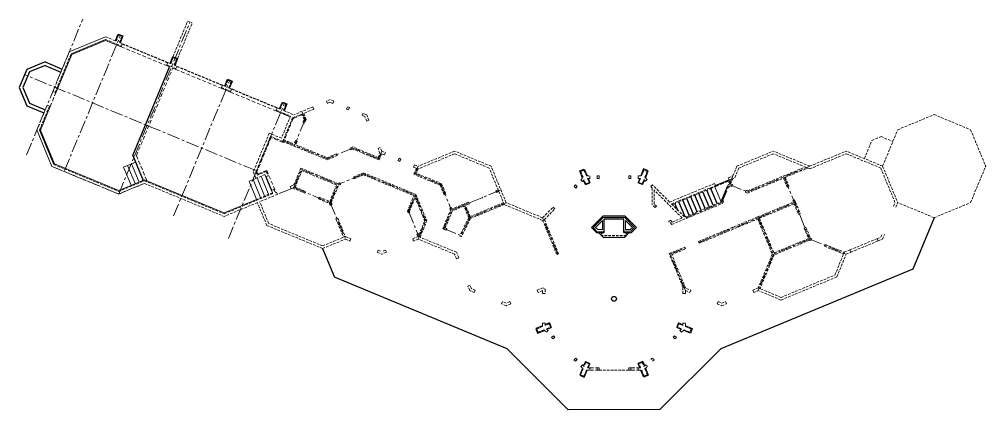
# Model space of a CAD drawing. Header units: inches. Extents: x 2775 to 35778, y 1675 to 10350.
# Drawn here: x 25750 to 28104, y 8873 to 9823 of the extents above; entities that cross this region are included whole.
import ezdxf

# ---------------------------------------------------------------- set-up
doc = ezdxf.new("R2010")
doc.units = ezdxf.units.IN
doc.header["$LTSCALE"] = 0.5
doc.header["$MEASUREMENT"] = 0
doc.linetypes.add('CENTER', pattern=[2, 1.25, -0.25, 0.25, -0.25])
doc.linetypes.add('HIDDEN', pattern=[0.375, 0.25, -0.125])
for name, color, linetype, lineweight in [('BALCONY', 3, 'CONTINUOUS', 30), ('FOUNDATION', 7, 'CONTINUOUS', 30), ('GRID', 1, 'CENTER', 20), ('INT WALLS', 4, 'HIDDEN', 9), ('WALLS', 4, 'HIDDEN', 9)]:
    doc.layers.add(name, color=color, linetype=linetype, lineweight=lineweight)
for name, color, linetype in [('LLMASONRY', 12, 'CONTINUOUS'), ('LLWALLS', 5, 'CONTINUOUS'), ('STAIRS', 7, 'CONTINUOUS')]:
    doc.layers.add(name, color=color, linetype=linetype)

msp = doc.modelspace()

# ---------------------------------------------------------------- linework, layer by layer
at = {"layer": 'BALCONY', "color": 3, "ltscale": 50}
for p, q in [((27978.1828, 9340.2432), (27926.2484, 9214.8047)), ((26488.8517, 9265.0352), (26517.8667, 9195.0445)), ((26938.6782, 9020.819), (27086.7717, 8872.7737)), ((27310.3008, 8872.8101), (27458.3463, 9020.9039)), ((27310.3008, 8872.8101), (27086.7717, 8872.7737))]:
    msp.add_line(p, q, dxfattribs=at)
at = {"layer": 'BALCONY', "color": 3, "ltscale": 150}
for p, q in [((27926.2484, 9214.8047), (27458.3463, 9020.9039)), ((26938.6782, 9020.819), (26517.8667, 9195.0445))]:
    msp.add_line(p, q, dxfattribs=at)
at = {"layer": 'FOUNDATION', "color": 7, "linetype": 'Continuous', "lineweight": 20, "ltscale": 50}
for p, q in [((25960.4508, 9771.9963), (25877.8982, 9737.7997)), ((25801.6758, 9553.6976), (25835.8853, 9471.1139))]:
    msp.add_line(p, q, dxfattribs=at)
at = {"layer": 'FOUNDATION', "color": 7, "lineweight": 20, "ltscale": 50}
for p, q in [((25960.4508, 9771.9963), (25998.0233, 9756.4404)), ((25839.0805, 9644.0422), (25877.8982, 9737.7997)), ((26108.8963, 9710.5364), (26116.392, 9707.4331)), ((26123.7835, 9704.3728), (26131.0273, 9701.3737)), ((26241.9003, 9655.4697), (26264.2428, 9646.2194)), ((25801.6758, 9553.6976), (25825.3316, 9610.8342)), ((26375.1158, 9600.3155), (26410.1212, 9585.8224)), ((25835.8853, 9471.1139), (25992.351, 9406.3943)), ((25992.351, 9406.3943), (26054.8847, 9432.4192)), ((26054.8847, 9432.4192), (26248.8595, 9352.0166)), ((26328.1094, 9384.7161), (26248.8595, 9352.0166))]:
    msp.add_line(p, q, dxfattribs=at)
at = {"layer": 'FOUNDATION', "lineweight": 20, "ltscale": 50}
for p, q in [((25998.7884, 9758.2883), (25998.0233, 9756.4404)), ((26109.6614, 9712.3843), (26108.8963, 9710.5364)), ((26131.7924, 9703.2216), (26131.0273, 9701.3737)), ((26242.6654, 9657.3176), (26241.9003, 9655.4697)), ((26265.0078, 9648.0673), (26264.2428, 9646.2194)), ((25823.4935, 9611.5952), (25825.3414, 9610.8301)), ((26375.8808, 9602.1634), (26375.1158, 9600.3155))]:
    msp.add_line(p, q, dxfattribs=at)
at = {"layer": 'FOUNDATION', "color": 7, "linetype": 'HIDDEN', "lineweight": 9, "ltscale": 75}
for p, q in [((25998.0233, 9756.4404), (26108.8963, 9710.5364)), ((26131.0273, 9701.3737), (26241.9003, 9655.4697)), ((26264.2428, 9646.2194), (26375.1158, 9600.3155))]:
    msp.add_line(p, q, dxfattribs=at)
at = {"layer": 'FOUNDATION', "linetype": 'Continuous', "ltscale": 50}
for p, q in [((25812.8292, 9719.5047), (25768.5499, 9701.1624)), ((25812.83, 9710.8458), (25774.7568, 9695.0743)), ((25750.2757, 9656.8767), (25768.5824, 9612.6833)), ((25758.9348, 9656.8768), (25774.7049, 9618.807))]:
    msp.add_line(p, q, dxfattribs=at)
at = {"layer": 'FOUNDATION', "ltscale": 50}
for p, q in [((25812.8292, 9719.5047), (25854.4652, 9702.2665)), ((25768.6338, 9701.1972), (25750.2757, 9656.8767)), ((25812.83, 9710.8458), (25851.4049, 9694.8749)), ((26026.8433, 9491.3929), (26117.1578, 9709.2807)), ((25774.7568, 9695.0743), (25758.9348, 9656.8768)), ((25768.5824, 9612.6833), (25810.2357, 9595.4378)), ((25774.7049, 9618.807), (25813.296, 9602.8294))]:
    msp.add_line(p, q, dxfattribs=at)
at = {"layer": 'FOUNDATION', "linetype": 'HIDDEN', "lineweight": 9, "ltscale": 75}
for q in [(26124.5493, 9706.2204), (26061.0412, 9429.8673)]:
    msp.add_line((26035.5041, 9491.3949), q, dxfattribs=at)
at = {"layer": 'FOUNDATION', "color": 7, "linetype": 'HIDDEN', "lineweight": 20, "ltscale": 75}
for p, q in [((25825.3316, 9610.8342), (25839.0805, 9644.0422)), ((26417.0106, 9581.5493), (26392.9179, 9523.3574)), ((26363.3517, 9535.5985), (26328.6191, 9451.7078)), ((26392.9179, 9523.3574), (26363.3517, 9535.5985)), ((26328.6191, 9451.7078), (26330.8354, 9446.3615))]:
    msp.add_line(p, q, dxfattribs=at)
at = {"layer": 'FOUNDATION', "linetype": 'HIDDEN', "lineweight": 20, "ltscale": 75}
for p, q in [((26439.1898, 9590.7372), (26417.0106, 9581.5493)), ((26352.9051, 9455.4678), (26330.8354, 9446.3615)), ((26352.9051, 9455.4678), (26375.0955, 9401.9395)), ((27340.1478, 9372.2609), (27483.7377, 9431.7652))]:
    msp.add_line(p, q, dxfattribs=at)
at = {"layer": 'FOUNDATION', "lineweight": 20, "ltscale": 75}
msp.add_line((26057.8802, 9566.2709), (26065.2705, 9563.2077), dxfattribs=at)
at = {"layer": 'FOUNDATION', "ltscale": 10}
msp.add_line((26026.8433, 9491.3929), (26051.8453, 9431.1543), dxfattribs=at)
at = {"layer": 'FOUNDATION', "color": 7, "linetype": 'HIDDEN', "lineweight": 20, "ltscale": 50}
msp.add_line((26366.9344, 9400.7357), (26328.1094, 9384.7161), dxfattribs=at)
at = {"layer": 'GRID', "ltscale": 50}
for p, q in [((25767.8244, 9493.039), (25904.6882, 9823.2291)), ((25992.3526, 9397.7362), (26165.8735, 9816.3633)), ((25860.1638, 9454.7643), (25997.0276, 9784.9544)), ((26324.8293, 9455.6205), (25763.3201, 9688.3661)), ((26126.0115, 9344.6945), (26262.8753, 9674.8846)), ((26259.4726, 9289.412), (26396.3364, 9619.6021)), ((26446.4434, 9579.4429), (26438.3208, 9599.0365)), ((26392.7435, 9528.1647), (26499.863, 9483.8148)), ((26562.5854, 9509.7978), (26499.863, 9483.8148)), ((26625.349, 9483.8258), (26562.5854, 9509.7978)), ((26625.3442, 9483.8142), (26632.9642, 9502.219)), ((25992.3526, 9397.7362), (25829.7522, 9465.1341)), ((26721.6626, 9465.4959), (26714.0542, 9447.119)), ((27523.786, 9402.8475), (27675.2165, 9465.6514)), ((26418.7907, 9413.478), (26437.1522, 9457.8272)), ((26437.1522, 9457.8272), (26525.8507, 9421.104)), ((26588.6608, 9447.0506), (26525.8143, 9421.0163)), ((26588.6608, 9447.0506), (26714.1418, 9395.0986)), ((26776.8293, 9421.1423), (26714.0542, 9447.119)), ((27461.0064, 9376.8817), (27488.0674, 9442.2192)), ((27612.5342, 9439.6547), (27675.1067, 9288.1682)), ((26054.9121, 9423.7654), (25992.3494, 9397.7284)), ((26418.7907, 9413.478), (26415.6811, 9412.1949)), ((26418.7907, 9413.478), (26507.4891, 9376.7549)), ((26507.4891, 9376.7549), (26525.8143, 9421.0163)), ((26776.8293, 9421.1423), (26802.8516, 9358.3707)), ((27479.3737, 9421.2285), (27523.786, 9402.8475)), ((26412.1568, 9410.7408), (26379.077, 9397.0917)), ((26697.9143, 9355.9041), (26714.1418, 9395.0986)), ((26714.1418, 9395.0986), (26740.1408, 9332.3831)), ((26922.9205, 9408.1097), (26834.1685, 9371.3439)), ((26507.4891, 9376.7549), (26544.2777, 9288.0124)), ((26834.1685, 9371.3439), (26802.8516, 9358.3707)), ((26847.1497, 9340.0303), (26834.1685, 9371.3439)), ((26935.9017, 9376.7961), (26847.1497, 9340.0303)), ((27372.3199, 9340.1296), (27461.0064, 9376.8817)), ((27549.7703, 9340.1448), (27638.4567, 9376.8969)), ((26697.9143, 9355.9041), (26723.8834, 9293.2609)), ((26784.4645, 9314.0321), (26802.8516, 9358.3707)), ((26721.7281, 9288.055), (26740.1108, 9332.4553)), ((26847.1497, 9340.0303), (26826.0163, 9296.8287)), ((27061.3887, 9251.3305), (27024.6001, 9340.0729)), ((27404.8461, 9280.0876), (27549.7703, 9340.1448)), ((27549.7703, 9340.1448), (27586.5224, 9251.4584)), ((26784.4645, 9314.0321), (26826.0163, 9296.8287)), ((27675.1067, 9288.1682), (27586.5224, 9251.4584)), ((27675.1067, 9288.1682), (27763.9727, 9251.4736)), ((27335.5602, 9251.3752), (27371.5887, 9266.3056)), ((27372.3123, 9162.6886), (27335.5602, 9251.3752)), ((27586.5224, 9251.4584), (27549.7626, 9162.7039))]:
    msp.add_line(p, q, dxfattribs=at)
at = {"layer": 'GRID', "color": 1, "ltscale": 50}
msp.add_line((26446.4434, 9579.4429), (26420.4618, 9516.6888), dxfattribs=at)
at = {"layer": 'GRID', "color": 6, "linetype": 'Continuous', "lineweight": 30, "ltscale": 50}
msp.add_circle((27198.4593, 9142.6022), 6.0001, dxfattribs=at)
at = {"layer": 'INT WALLS', "ltscale": 50}
for p, q in [((26443.8665, 9579.4571), (26438.4244, 9592.5849)), ((26449.0142, 9579.4435), (26442.8127, 9594.4028)), ((26440.9187, 9572.3076), (26445.3075, 9570.4905)), ((26391.835, 9525.9704), (26499.8633, 9481.2442)), ((26393.6521, 9530.3591), (26419.176, 9519.7916)), ((26426.9459, 9526.1414), (26422.5572, 9527.9584)), ((26423.5647, 9517.9746), (26499.8628, 9486.3855)), ((26562.5849, 9512.3683), (26556.1333, 9509.6957)), ((26556.1333, 9509.6957), (26557.9512, 9505.3073)), ((26522.8741, 9495.918), (26499.8628, 9486.3855)), ((26524.692, 9491.5296), (26499.8633, 9481.2442)), ((26522.8741, 9495.918), (26524.692, 9491.5296)), ((26562.5859, 9507.2272), (26557.9512, 9505.3073)), ((26624.063, 9486.9283), (26628.4326, 9497.4825)), ((26626.635, 9480.7233), (26632.8634, 9495.7669)), ((26435.8664, 9460.9301), (26418.9315, 9420.0268)), ((26435.8664, 9460.9301), (26525.9382, 9423.6383)), ((26717.1731, 9460.8608), (26710.9511, 9445.8328)), ((27523.785, 9405.4183), (27664.2768, 9463.6854)), ((27615.565, 9438.3405), (27670.4827, 9461.1169)), ((26438.4381, 9454.7243), (26421.8935, 9414.7639)), ((26438.4381, 9454.7243), (26522.7478, 9419.8182)), ((26563.6885, 9439.3242), (26565.5232, 9434.8951)), ((26588.6605, 9449.6212), (26563.7053, 9439.2834)), ((26588.661, 9444.48), (26565.5232, 9434.8951)), ((26588.6605, 9449.6212), (26715.959, 9396.9167)), ((26588.661, 9444.48), (26711.0389, 9393.8128)), ((26721.5198, 9458.9423), (26717.1572, 9448.4053)), ((27615.5651, 9438.3406), (27624.5718, 9416.6065)), ((26421.8935, 9414.7639), (26447.4174, 9404.1964)), ((26506.2032, 9379.8577), (26522.7478, 9419.8182)), ((26510.0598, 9376.7554), (26527.6323, 9419.1987)), ((26530.449, 9425.5069), (26525.9382, 9423.6383)), ((26532.3261, 9421.1431), (26527.6323, 9419.1987)), ((26530.4316, 9425.5474), (26532.3261, 9421.1431)), ((26775.0183, 9419.309), (26784.5736, 9396.2595)), ((26778.6465, 9422.9607), (26788.9615, 9398.0785)), ((27474.8126, 9416.4227), (27481.7168, 9433.0927)), ((27474.8126, 9416.4227), (27479.2011, 9414.6052)), ((27479.2011, 9414.6052), (27480.6593, 9418.1261)), ((27480.6593, 9418.1261), (27485.1061, 9416.2857)), ((27482.4769, 9422.5146), (27487.9234, 9435.6647)), ((27482.4769, 9422.5146), (27486.9226, 9420.6746)), ((27485.1061, 9416.2857), (27486.9226, 9420.6746)), ((27523.7869, 9400.2768), (27611.1774, 9436.5208)), ((27611.1774, 9436.5208), (27620.1836, 9414.788)), ((27620.3073, 9414.8422), (27624.5707, 9416.609)), ((26415.6811, 9412.1949), (26445.6004, 9399.8077)), ((26480.6794, 9390.4252), (26506.2032, 9379.8577)), ((26695.3436, 9355.9035), (26711.0389, 9393.8128)), ((26715.959, 9396.9167), (26742.6816, 9332.4559)), ((26788.9615, 9398.0785), (26784.5736, 9396.2595)), ((26916.4678, 9408.0073), (26910.8948, 9405.6987)), ((26910.897, 9405.6996), (26912.7149, 9401.3112)), ((26918.2868, 9403.6194), (26912.7127, 9401.3103)), ((27291.317, 9412.4751), (27291.317, 9371.9169)), ((27296.067, 9407.8056), (27296.067, 9373.8862)), ((27518.3698, 9402.5188), (27520.1862, 9406.9077)), ((27518.3698, 9402.5188), (27523.7869, 9400.2768)), ((27520.1862, 9406.9077), (27523.785, 9405.4183)), ((26478.8623, 9386.0365), (26505.6718, 9374.9367)), ((26505.6718, 9374.9367), (26507.5924, 9370.3037)), ((26507.5924, 9370.3037), (26511.9803, 9372.1227)), ((26510.0598, 9376.7554), (26511.9803, 9372.1227)), ((26700.4851, 9355.9047), (26714.1432, 9388.8934)), ((26714.1432, 9388.8934), (26737.5401, 9332.4548)), ((26833.2596, 9373.538), (26804.1363, 9361.4736)), ((26832.8838, 9368.241), (26804.6844, 9356.5592)), ((26844.5728, 9340.0445), (26832.8838, 9368.241)), ((26844.3763, 9378.1432), (26833.2596, 9373.538)), ((26846.1942, 9373.7548), (26837.2722, 9370.0589)), ((26848.4344, 9343.1332), (26837.2722, 9370.0589)), ((26844.3763, 9378.1432), (26846.1942, 9373.7548)), ((26929.4489, 9376.6938), (26848.4344, 9343.1332)), ((26931.1651, 9372.2632), (26848.9825, 9338.2188)), ((27298.3696, 9364.8733), (27291.317, 9371.9169)), ((27301.7262, 9368.2342), (27296.067, 9373.8862)), ((27298.3696, 9364.8733), (27301.7262, 9368.2342)), ((27339.3849, 9323.9103), (27462.8243, 9375.0642)), ((27370.5007, 9341.9466), (27459.1885, 9378.6992)), ((27459.1885, 9378.6992), (27461.0371, 9383.1626)), ((27461.0371, 9383.1626), (27465.4256, 9381.345)), ((27462.8243, 9375.0642), (27465.4256, 9381.345)), ((27548.8611, 9342.3389), (27635.3534, 9378.1817)), ((27552.8736, 9338.86), (27637.1694, 9373.7926)), ((27633.9656, 9381.5306), (27638.3538, 9383.3491)), ((27633.9656, 9381.5306), (27635.3534, 9378.1817)), ((27637.1694, 9373.7926), (27647.7145, 9348.2631)), ((27638.3538, 9383.3491), (27640.6508, 9377.8061)), ((27640.6518, 9377.8036), (27652.1047, 9350.0765)), ((26695.3436, 9355.9035), (26697.0995, 9351.6679)), ((26697.0965, 9351.6666), (26701.4903, 9353.4798)), ((26700.4851, 9355.9047), (26701.4903, 9353.4798)), ((26781.3603, 9312.7468), (26800.2805, 9358.3709)), ((26787.5686, 9315.3174), (26804.6624, 9356.5372)), ((26798.3599, 9363.0039), (26800.2805, 9358.3709)), ((26802.7478, 9364.823), (26798.4333, 9363.0375)), ((26802.7478, 9364.823), (26804.1363, 9361.4736)), ((27647.7144, 9348.2633), (27652.1046, 9350.0767)), ((26521.3786, 9337.0483), (26525.7665, 9338.8674)), ((26521.3786, 9337.0483), (26539.7861, 9292.6455)), ((26525.7665, 9338.8674), (26544.1315, 9294.5668)), ((26723.8563, 9299.4039), (26737.5401, 9332.4548)), ((26726.2177, 9292.6902), (26742.6816, 9332.4559)), ((26844.5769, 9340.1756), (26822.772, 9295.6014)), ((26848.8437, 9338.0884), (26827.1692, 9293.7808)), ((27059.1948, 9250.421), (27024.7463, 9333.5185)), ((27063.5827, 9252.24), (27028.9043, 9335.8919)), ((27332.3324, 9330.9539), (27335.689, 9334.3148)), ((27339.3849, 9323.9103), (27332.3324, 9330.9539)), ((27340.497, 9329.5129), (27335.689, 9334.3148)), ((27340.497, 9329.5129), (27364.767, 9339.5705)), ((27403.9369, 9282.2817), (27548.8611, 9342.3389)), ((27405.7554, 9277.8935), (27548.4855, 9337.0415)), ((27548.4855, 9337.0415), (27583.9516, 9251.4581)), ((27552.8736, 9338.86), (27587.8072, 9254.5617)), ((26718.5479, 9299.9381), (26722.8917, 9301.7306)), ((26718.5479, 9299.9381), (26720.919, 9294.2143)), ((26718.5524, 9299.94), (26720.925, 9294.2168)), ((26722.8917, 9301.7306), (26723.8563, 9299.4039)), ((26781.3603, 9312.7468), (26789.6521, 9309.3138)), ((26787.5686, 9315.3174), (26791.4759, 9313.6997)), ((26789.6521, 9309.3138), (26791.4759, 9313.6997)), ((27661.4582, 9314.9898), (27665.8485, 9316.8032)), ((27661.4582, 9314.9898), (27672.006, 9289.454)), ((27665.8485, 9316.8032), (27676.8835, 9290.0877)), ((26822.772, 9295.6014), (26827.1692, 9293.7808)), ((27403.9369, 9282.2817), (27405.7554, 9277.8935)), ((27672.006, 9289.454), (27587.8072, 9254.5617)), ((27675.2094, 9285.6398), (27588.3402, 9249.6409)), ((27675.2094, 9285.6398), (27677.9814, 9284.4926)), ((27676.8835, 9290.0877), (27679.7978, 9288.8816)), ((27677.9814, 9284.4926), (27679.7978, 9288.8816)), ((27711.4068, 9271.1147), (27713.0622, 9275.1144)), ((27713.0622, 9275.1144), (27759.337, 9255.9626)), ((27059.8245, 9250.5698), (27063.5827, 9252.24)), ((27332.7456, 9252.7796), (27370.6795, 9268.4996)), ((27366.3694, 9171.6419), (27332.7456, 9252.7796)), ((27338.9522, 9250.21), (27372.498, 9264.1115)), ((27372.5756, 9169.0734), (27338.9522, 9250.21)), ((27370.6795, 9268.4996), (27372.498, 9264.1115)), ((27583.9516, 9251.4581), (27549.8643, 9169.1561)), ((27588.3402, 9249.6409), (27554.2528, 9167.3385)), ((27711.2457, 9270.7254), (27757.5205, 9251.5736))]:
    msp.add_line(p, q, dxfattribs=at)
at = {"layer": 'INT WALLS', "color": 7, "ltscale": 50}
for p, q in [((26443.8665, 9579.4275), (26440.9187, 9572.3076)), ((26449.0142, 9579.4435), (26445.3075, 9570.4905)), ((26422.5572, 9527.9584), (26419.176, 9519.7916)), ((26426.9459, 9526.1414), (26423.5647, 9517.9746)), ((26624.063, 9486.9283), (26562.5849, 9512.3683)), ((26626.635, 9480.7233), (26562.5859, 9507.2272)), ((26774.9972, 9419.3302), (26710.9511, 9445.8328)), ((26778.6465, 9422.9607), (26717.1572, 9448.4053)), ((26447.4174, 9404.1964), (26445.6004, 9399.8077)), ((26480.6794, 9390.4252), (26478.8623, 9386.0365))]:
    msp.add_line(p, q, dxfattribs=at)
at = {"layer": 'INT WALLS', "lineweight": 20, "ltscale": 50}
for p, q in [((26879.2209, 9388.0873), (26877.868, 9391.3662)), ((26912.4994, 9401.8184), (26911.1465, 9405.0973))]:
    msp.add_line(p, q, dxfattribs=at)
at = {"layer": 'LLMASONRY', "color": 7, "linetype": 'Continuous', "lineweight": 30, "ltscale": 1.5}
for p, q in [((25984.5012, 9770.6946), (25990.407, 9785.1298)), ((25984.5022, 9770.697), (25991.327, 9787.3225)), ((25991.3269, 9787.3223), (26002.4096, 9782.7185)), ((26002.3993, 9782.7228), (25995.5291, 9766.1288)), ((26117.5489, 9715.6098), (26124.3745, 9732.2375)), ((26124.3745, 9732.2375), (26135.4572, 9727.6337)), ((26135.447, 9727.638), (26128.5767, 9711.044)), ((26250.5093, 9660.5612), (26257.3341, 9677.1868)), ((26250.5093, 9660.5612), (26256.4151, 9674.9964)), ((26257.334, 9677.1865), (26268.4166, 9672.5828)), ((26268.4166, 9672.5828), (26261.5103, 9655.9571)), ((26267.4935, 9670.3821), (26261.5371, 9655.9955)), ((26383.9704, 9605.2787), (26390.7952, 9621.9042)), ((26390.7951, 9621.904), (26401.8777, 9617.3002)), ((26401.8777, 9617.3002), (26394.9714, 9600.6746)), ((27121.9957, 9437.3576), (27115.046, 9453.9313)), ((27115.0461, 9453.9311), (27126.1327, 9458.5254)), ((27126.1327, 9458.5254), (27133.0248, 9441.8939)), ((27270.6866, 9458.8168), (27263.8616, 9442.1576)), ((27281.7917, 9454.2672), (27270.6866, 9458.8168)), ((27274.909, 9437.6659), (27281.7918, 9454.2675)), ((27128.9086, 9420.7007), (27124.4368, 9431.365)), ((27128.9087, 9420.7005), (27139.917, 9425.2624)), ((27135.5276, 9435.8544), (27139.917, 9425.2624)), ((27261.2876, 9435.8749), (27257.0365, 9425.4985)), ((27268.0632, 9420.981), (27257.0365, 9425.4985)), ((27268.0633, 9420.9813), (27272.4003, 9431.4422)), ((27143.8218, 9316.4112), (27156.1629, 9304.0782)), ((27024.6053, 9076.9423), (27007.9738, 9070.1321)), ((27007.9741, 9070.1322), (27012.5682, 9059.0455)), ((27012.5682, 9059.0455), (27029.1998, 9065.9373)), ((27041.2696, 9083.8374), (27030.5682, 9079.4554)), ((27035.2394, 9068.4399), (27045.8315, 9072.829)), ((27041.2699, 9083.8375), (27045.8315, 9072.829)), ((27355.7561, 9083.9431), (27351.1977, 9072.9333)), ((27361.5582, 9068.6437), (27351.1977, 9072.9333)), ((27355.7563, 9083.943), (27366.2374, 9079.6548)), ((27384.4651, 9059.1595), (27367.8314, 9066.0464)), ((27372.4226, 9077.0528), (27389.0561, 9070.2475)), ((27389.0559, 9070.2476), (27384.4651, 9059.1595)), ((27128.9089, 8989.9231), (27124.4208, 8979.2658)), ((27128.909, 8989.9233), (27139.9103, 8985.3445)), ((27268.3362, 8989.9853), (27257.3026, 8985.4849)), ((27268.3363, 8989.9851), (27272.6572, 8979.5174)), ((27121.9704, 8973.2769), (27114.9951, 8956.7139)), ((27126.0747, 8952.1027), (27132.9925, 8968.7236)), ((27135.5046, 8974.7592), (27139.9103, 8985.3445)), ((27261.5377, 8975.1019), (27257.3026, 8985.4849)), ((27270.9014, 8952.1455), (27264.102, 8968.8152)), ((27275.1563, 8973.2899), (27282.0135, 8956.6777)), ((27114.9952, 8956.7142), (27126.0747, 8952.1027)), ((27282.0134, 8956.678), (27270.9014, 8952.1455))]:
    msp.add_line(p, q, dxfattribs=at)
at = {"layer": 'LLMASONRY', "color": 7, "linetype": 'Continuous', "lineweight": 30}
for p, q in [((27171.0081, 9343.6153), (27143.8218, 9316.4112)), ((27225.9108, 9343.6331), (27171.0081, 9343.6153)), ((27253.1148, 9316.4468), (27225.9108, 9343.6331)), ((27222.6557, 9336.6321), (27174.6557, 9336.6165)), ((27253.1148, 9316.4468), (27240.8988, 9304.2242))]:
    msp.add_line(p, q, dxfattribs=at)
at = {"layer": 'LLMASONRY', "color": 7, "linetype": 'Continuous', "lineweight": 20}
for p, q in [((27172.2517, 9340.6157), (27148.0644, 9316.4126)), ((27170.6537, 9333.3579), (27153.7213, 9316.4145)), ((27224.6693, 9340.6326), (27172.2517, 9340.6157)), ((27248.3554, 9316.4623), (27224.6691, 9340.6327)), ((27243.1985, 9316.4604), (27226.6534, 9332.9947)), ((27148.0644, 9316.4126), (27156.9427, 9307.0045)), ((27159.0533, 9311.0859), (27153.7213, 9316.4145)), ((27243.2151, 9316.4439), (27238.0697, 9311.2958)), ((27248.3454, 9316.4725), (27239.7316, 9307.3002))]:
    msp.add_line(p, q, dxfattribs=at)
at = {"layer": 'LLMASONRY', "color": 7, "linetype": 'Continuous', "lineweight": 20, "ltscale": 5}
for p, q in [((27170.6398, 9311.1167), (27170.6537, 9333.3579)), ((27226.6399, 9311.2654), (27226.6534, 9332.9947))]:
    msp.add_line(p, q, dxfattribs=at)
at = {"layer": 'LLMASONRY', "color": 7, "linetype": 'Continuous', "lineweight": 30, "ltscale": 5}
for p, q in [((27174.6355, 9304.1273), (27174.6557, 9336.6165)), ((27222.6356, 9304.2449), (27222.6557, 9336.6321))]:
    msp.add_line(p, q, dxfattribs=at)
at = {"layer": 'LLMASONRY', "color": 7, "linetype": 'Continuous', "lineweight": 30, "ltscale": 7.5}
for p, q in [((27156.1629, 9304.0782), (27174.6355, 9304.1273)), ((27222.6356, 9304.2548), (27240.9781, 9304.3035))]:
    msp.add_line(p, q, dxfattribs=at)
at = {"layer": 'LLMASONRY', "color": 7, "linetype": 'Continuous', "lineweight": 20, "ltscale": 7.5}
for p, q in [((27156.9427, 9307.0045), (27174.6374, 9307.1273)), ((27159.0533, 9311.0859), (27170.6398, 9311.1167)), ((27222.6374, 9307.2548), (27239.7316, 9307.3002)), ((27226.6399, 9311.2654), (27238.0697, 9311.2958))]:
    msp.add_line(p, q, dxfattribs=at)
at = {"layer": 'LLMASONRY', "color": 7, "linetype": 'Continuous', "lineweight": 20, "ltscale": 50}
for p, q in [((27173.0261, 9292.1991), (27161.126, 9304.0914)), ((27235.7906, 9304.1612), (27223.8527, 9292.2155)), ((27223.8527, 9292.2155), (27173.2308, 9292.1991))]:
    msp.add_line(p, q, dxfattribs=at)
at = {"layer": 'LLMASONRY', "color": 7, "linetype": 'HIDDEN', "lineweight": 30, "ltscale": 25}
for p, q in [((27169.2326, 9296.2028), (27169.2405, 9304.1233)), ((27228.5679, 9296.2503), (27228.5252, 9304.2567))]:
    msp.add_line(p, q, dxfattribs=at)
at = {"layer": 'LLMASONRY', "color": 7, "linetype": 'HIDDEN', "lineweight": 30, "ltscale": 50}
msp.add_line((27228.5679, 9296.2503), (27169.2326, 9296.2028), dxfattribs=at)
at = {"layer": 'LLWALLS', "linetype": 'Continuous', "ltscale": 0.75, "const_width": 0.5}
for points in [[(25837.2781, 9656.9865, 1), (25840.7781, 9656.9865, 1)], [(25926.8457, 9619.8594, 1), (25930.3457, 9619.8594, 1)], [(26059.8254, 9564.7393, 1), (26063.3254, 9564.7393, 1)], [(26192.6495, 9509.6837, 1), (26196.1495, 9509.6837, 1)], [(26323.0793, 9455.6205, 1), (26326.5793, 9455.6205, 1)], [(27149.1432, 9316.4139, 1), (27152.6432, 9316.4139, 1)], [(27247.527, 9316.4608, -1), (27244.027, 9316.4619, -1)]]:
    msp.add_lwpolyline(points, format="xyb", close=True, dxfattribs=at)
at = {"layer": 'STAIRS', "lineweight": 20, "ltscale": 50}
for p, q in [((26004.3512, 9463.4121), (26033.4551, 9475.4916)), ((26329.1407, 9437.0654), (26348.2878, 9390.8784)), ((26338.8469, 9441.0703), (26357.994, 9394.8833)), ((26326.4835, 9435.969), (26309.7282, 9429.0556)), ((26309.7282, 9429.0556), (26328.8753, 9382.8686)), ((26319.4345, 9433.0605), (26338.5816, 9386.8735)), ((27459.1885, 9378.6992), (27443.253, 9417.1531))]:
    msp.add_line(p, q, dxfattribs=at)
at = {"layer": 'STAIRS', "lineweight": 20, "ltscale": 10}
for p, q in [((26004.3512, 9463.4121), (26022.7633, 9419.0511)), ((26014.0491, 9467.4372), (26032.4573, 9423.0855)), ((26023.747, 9471.4623), (26042.1513, 9427.1199))]:
    msp.add_line(p, q, dxfattribs=at)
at = {"layer": 'STAIRS', "lineweight": 30, "ltscale": 50}
msp.add_line((26350.8501, 9439.5345), (26364.6364, 9406.2789), dxfattribs=at)
at = {"layer": 'STAIRS', "lineweight": 25, "ltscale": 50}
for p, q in [((27445.9189, 9418.2579), (27479.1763, 9432.0399)), ((27461.0371, 9383.1626), (27474.8126, 9416.4227))]:
    msp.add_line(p, q, dxfattribs=at)
at = {"layer": 'STAIRS', "ltscale": 50}
for p, q in [((27400.988, 9354.5807), (27385.8182, 9391.1869)), ((27410.6881, 9358.6004), (27395.5183, 9395.2067)), ((27420.3882, 9362.6202), (27405.2184, 9399.2264)), ((27430.0883, 9366.6399), (27414.9185, 9403.2462)), ((27439.7883, 9370.6597), (27424.6185, 9407.266)), ((27449.4884, 9374.6795), (27433.5529, 9413.1333)), ((27354.7736, 9356.3927), (27347.0179, 9375.1079)), ((27371.8878, 9342.5214), (27356.718, 9379.1277)), ((27381.5879, 9346.5412), (27366.4181, 9383.1474)), ((27391.2879, 9350.5609), (27376.1181, 9387.1672))]:
    msp.add_line(p, q, dxfattribs=at)
at = {"layer": 'WALLS', "lineweight": 20, "ltscale": 50}
for p, q in [((26124.3632, 9732.2394), (26160.17, 9818.7246)), ((26135.4416, 9727.625), (26171.2582, 9814.1339)), ((26160.17, 9818.7246), (26171.2582, 9814.1339))]:
    msp.add_line(p, q, dxfattribs=at)
at = {"layer": 'WALLS', "color": 4, "linetype": 'Continuous', "ltscale": 50}
for p, q in [((25960.45, 9780.6552), (25871.6977, 9743.8904)), ((25960.4506, 9774.161), (25876.3673, 9739.3303)), ((25792.9898, 9553.7624), (25829.7633, 9464.9888)), ((25799.5111, 9553.6974), (25834.3548, 9469.5826))]:
    msp.add_line(p, q, dxfattribs=at)
at = {"layer": 'WALLS', "color": 4, "ltscale": 50}
for p, q in [((25960.45, 9780.6552), (25986.0695, 9770.0481)), ((25960.4506, 9774.161), (25998.7884, 9758.2883)), ((25986.0799, 9770.0731), (25992.274, 9785.0339)), ((25992.274, 9785.0339), (26000.1275, 9781.7824)), ((25993.923, 9766.7966), (26001.0836, 9763.832)), ((26000.1275, 9781.7824), (25993.9334, 9766.8216)), ((25831.7113, 9647.1563), (25871.7745, 9743.9222)), ((26001.0836, 9763.832), (25998.7884, 9758.2883)), ((25837.2549, 9644.8611), (25876.3673, 9739.3303)), ((26119.1275, 9714.9884), (26125.3216, 9729.9491)), ((26125.3216, 9729.9491), (26133.1751, 9726.6976)), ((26133.1751, 9726.6976), (26126.981, 9711.7368)), ((26111.9566, 9717.928), (26109.6614, 9712.3843)), ((26109.6614, 9712.3843), (26131.7924, 9703.2216)), ((26111.9566, 9717.928), (26119.1171, 9714.9633)), ((26126.9706, 9711.7118), (26134.0876, 9708.7652)), ((26134.0876, 9708.7652), (26131.7924, 9703.2216)), ((26252.0869, 9659.9374), (26258.281, 9674.8981)), ((26258.281, 9674.8981), (26266.1345, 9671.6466)), ((26244.9606, 9662.8613), (26242.6654, 9657.3176)), ((26242.6654, 9657.3176), (26265.0078, 9648.0673)), ((26244.9606, 9662.8613), (26252.0775, 9659.9147)), ((26259.931, 9656.6632), (26267.303, 9653.611)), ((26266.1345, 9671.6466), (26259.9404, 9656.6858)), ((26267.303, 9653.611), (26265.0078, 9648.0673)), ((25831.667, 9647.1746), (25837.2107, 9644.8795)), ((26507.4772, 9627.6848), (26498.67, 9624.0364)), ((26516.2546, 9624.0508), (26507.4772, 9627.6848)), ((25793.0553, 9553.7895), (25817.9401, 9613.8944)), ((25799.5111, 9553.6974), (25823.4837, 9611.5992)), ((25817.8959, 9613.9127), (25823.4395, 9611.6175)), ((26378.176, 9607.707), (26375.8808, 9602.1634)), ((26375.8808, 9602.1634), (26410.8863, 9587.6703)), ((26378.176, 9607.707), (26385.548, 9604.6548)), ((26385.548, 9604.6548), (26391.7421, 9619.6156)), ((26391.7421, 9619.6156), (26399.5956, 9616.3641)), ((26399.5956, 9616.3641), (26393.4015, 9601.4033)), ((26465.4109, 9610.2586), (26418.7252, 9590.9189)), ((26467.7072, 9604.7154), (26442.8127, 9594.4028)), ((26507.4778, 9621.1906), (26500.9663, 9618.4932)), ((26513.9594, 9618.5071), (26507.4778, 9621.1906)), ((26551.841, 9602.8232), (26547.2213, 9604.7359)), ((26554.1362, 9608.3668), (26549.5165, 9610.2795)), ((26410.8863, 9587.6703), (26388.5866, 9533.8092)), ((26415.4797, 9583.08), (26391.835, 9525.9704)), ((26393.4015, 9601.4033), (26418.7251, 9590.9187)), ((26438.4244, 9592.5849), (26415.4797, 9583.08)), ((26591.5845, 9586.3684), (26585.1029, 9589.0519)), ((26596.1756, 9590.9615), (26587.3981, 9594.5956)), ((26596.2223, 9575.1811), (26591.5845, 9586.3684)), ((26601.7649, 9577.4788), (26596.1756, 9590.9615)), ((26596.2223, 9575.1811), (26601.7649, 9577.4788)), ((26359.0204, 9546.0503), (26319.9597, 9451.7059)), ((26362.2689, 9538.2114), (26326.4542, 9451.7074)), ((26388.5866, 9533.8092), (26359.0204, 9546.0503)), ((26391.835, 9525.9704), (26362.2689, 9538.2114)), ((26623.7949, 9508.6698), (26629.3375, 9510.9675)), ((26628.4326, 9497.4825), (26623.7949, 9508.6698)), ((26632.9642, 9502.2191), (26629.3375, 9510.9675)), ((26632.8634, 9495.7669), (26639.4465, 9493.0413)), ((26632.9642, 9502.219), (26641.7416, 9498.585)), ((26675.0036, 9484.8138), (26679.6233, 9482.9011)), ((26810.4151, 9495.7676), (26721.5198, 9458.9423)), ((26810.4146, 9502.2618), (26721.6626, 9465.4959)), ((26899.113, 9465.5386), (26810.4146, 9502.2617)), ((26894.522, 9460.9455), (26810.4151, 9495.7676)), ((27497.7661, 9465.6361), (27586.4526, 9502.3882)), ((27502.3586, 9461.0445), (27586.454, 9495.894)), ((27675.2165, 9465.6514), (27586.4526, 9502.3882)), ((27675.2179, 9459.1572), (27586.454, 9495.894)), ((27675.2165, 9465.6514), (27763.9029, 9502.4034)), ((27675.2179, 9459.1572), (27763.9044, 9495.9092)), ((27852.6668, 9465.6666), (27763.9029, 9502.4034)), ((27848.0755, 9461.0732), (27763.9044, 9495.9092)), ((25829.7633, 9464.9888), (25992.3526, 9397.7362)), ((25834.3548, 9469.5826), (25992.3534, 9404.2289)), ((26672.7084, 9479.2702), (26677.3281, 9477.3575)), ((26710.59, 9463.5863), (26717.1731, 9460.8608)), ((26712.8852, 9469.13), (26721.6626, 9465.4959)), ((26931.3106, 9372.203), (26894.522, 9460.9455)), ((26935.9017, 9376.7961), (26899.113, 9465.5386)), ((27488.0674, 9442.2192), (27497.7661, 9465.6361)), ((27492.66, 9437.6276), (27502.3586, 9461.0445)), ((27848.0755, 9461.0732), (27882.9244, 9376.9795)), ((27852.6668, 9465.6666), (27889.4189, 9376.9801)), ((26319.9597, 9451.7059), (26326.4873, 9435.9598)), ((26326.4542, 9451.7074), (26329.7322, 9443.8002)), ((26348.5532, 9445.0752), (26326.4835, 9435.969)), ((26351.8019, 9452.9064), (26329.7322, 9443.8002)), ((26348.5532, 9445.0752), (26350.8501, 9439.5345)), ((26350.8501, 9439.5345), (26356.3927, 9441.8322)), ((26351.8019, 9452.9064), (26356.3927, 9441.8322)), ((27117.335, 9452.9853), (27125.1836, 9456.2486)), ((27123.2787, 9438.6902), (27117.335, 9452.9853)), ((27117.3869, 9432.802), (27123.2787, 9438.6902)), ((27125.1836, 9456.2486), (27131.1688, 9441.8537)), ((27131.1688, 9441.8537), (27139.3485, 9441.8551)), ((27139.3485, 9441.8419), (27139.3509, 9435.8419)), ((27157.3485, 9441.858), (27162.3485, 9441.8588)), ((27157.3485, 9441.8489), (27157.3509, 9435.8489)), ((27162.3485, 9441.8508), (27162.3509, 9435.8508)), ((27234.3485, 9441.8785), (27234.3509, 9435.8785)), ((27234.3486, 9441.8705), (27239.3485, 9441.8713)), ((27239.3485, 9441.8805), (27239.3509, 9435.8805)), ((27257.3485, 9441.8874), (27257.3508, 9435.8874)), ((27257.3485, 9441.8743), (27265.5283, 9441.8756)), ((27271.5139, 9456.3002), (27265.5283, 9441.8756)), ((27279.3648, 9453.0424), (27271.5139, 9456.3002)), ((27273.475, 9438.8487), (27279.3648, 9453.0424)), ((27279.3302, 9433.001), (27273.475, 9438.8487)), ((27476.8547, 9437.6422), (27479.1763, 9432.0399)), ((27476.8793, 9437.5828), (27488.0674, 9442.2192)), ((27484.8215, 9434.3793), (27492.66, 9437.6276)), ((25992.3494, 9397.7284), (26054.9121, 9423.7654)), ((25992.3534, 9404.2289), (26054.8862, 9430.2535)), ((26054.8862, 9430.2535), (26248.8577, 9349.8524)), ((26054.8909, 9423.7566), (26248.8525, 9343.3595)), ((26412.3731, 9417.3207), (26409.8683, 9416.2872)), ((26409.8683, 9416.2872), (26412.1568, 9410.7408)), ((26418.9315, 9420.0268), (26412.3731, 9417.3207)), ((27101.11, 9416.552), (27105.3597, 9412.2997)), ((27101.1184, 9416.5436), (27104.655, 9420.0781)), ((27104.6466, 9420.0864), (27108.8963, 9415.8341)), ((27105.3597, 9412.2997), (27108.8963, 9415.8341)), ((27117.3785, 9432.8104), (27121.6282, 9428.5581)), ((27121.6282, 9428.5581), (27125.7703, 9432.6976)), ((27129.8148, 9422.9703), (27125.7703, 9432.6976)), ((27129.8033, 9422.9655), (27137.6634, 9426.2336)), ((27133.6633, 9435.8541), (27139.3509, 9435.8551)), ((27133.6633, 9435.8541), (27137.6634, 9426.2336)), ((27157.3509, 9435.858), (27162.3508, 9435.8588)), ((27234.3509, 9435.8705), (27239.3509, 9435.8714)), ((27257.3509, 9435.8743), (27263.0384, 9435.8752)), ((27263.0384, 9435.8752), (27259.0553, 9426.2764)), ((27266.9177, 9423.0139), (27259.0553, 9426.2764)), ((27266.9062, 9423.0186), (27270.9872, 9432.8534)), ((27275.0811, 9428.7648), (27270.9872, 9432.8534)), ((27279.3302, 9433.001), (27275.0805, 9428.7654)), ((27292.037, 9420.2521), (27287.7874, 9416.0165)), ((27291.3543, 9412.5124), (27287.8165, 9416.0456)), ((27334.0198, 9378.3812), (27292.0662, 9420.2813)), ((27334.0198, 9378.3812), (27443.6219, 9423.8008)), ((27338.6158, 9373.791), (27445.9189, 9418.2579)), ((27443.5973, 9423.8602), (27443.6219, 9423.8008)), ((27443.6219, 9423.8008), (27445.9189, 9418.2579)), ((27479.1763, 9432.0399), (27484.8201, 9434.3787)), ((26367.7003, 9398.8882), (26248.8577, 9349.8524)), ((26379.077, 9397.0917), (26335.5336, 9379.1252)), ((26364.6364, 9406.2789), (26370.179, 9408.5766)), ((26364.6364, 9406.2789), (26367.7003, 9398.8882)), ((26370.179, 9408.5766), (26373.2467, 9401.1767)), ((26376.7885, 9402.6381), (26373.2467, 9401.1767)), ((26376.7885, 9402.6381), (26379.077, 9397.0917)), ((26415.6811, 9412.1949), (26412.1568, 9410.7408)), ((27364.5001, 9339.4599), (27296.067, 9407.8056)), ((26330.1115, 9376.8879), (26248.8525, 9343.3595)), ((26353.0016, 9321.2803), (26330.0387, 9376.7123)), ((26357.5935, 9325.873), (26335.5336, 9379.1252)), ((27024.7463, 9333.5185), (26931.1651, 9372.2632)), ((27024.6001, 9340.0729), (26935.9017, 9376.7961)), ((27338.6158, 9373.791), (27370.5007, 9341.9466)), ((27879.2752, 9368.1687), (27882.9244, 9376.9795)), ((27884.8193, 9365.8747), (27889.4189, 9376.9801)), ((27024.6001, 9340.0729), (27050.1908, 9365.6478)), ((27028.8414, 9335.829), (27054.4322, 9361.4038)), ((27050.1825, 9365.6561), (27054.4322, 9361.4038)), ((26488.8517, 9265.0352), (26353.0016, 9321.2803)), ((26488.8502, 9271.5298), (26357.5935, 9325.873)), ((27848.0666, 9292.8173), (27851.7242, 9301.6484)), ((27852.6592, 9288.2257), (27857.2627, 9299.3407)), ((26488.8502, 9271.5298), (26539.7861, 9292.6455)), ((26488.8517, 9265.0352), (26544.2777, 9288.0124)), ((26544.1315, 9294.5668), (26557.6274, 9288.9793)), ((26544.2777, 9288.0124), (26555.3327, 9283.4354)), ((26557.6292, 9288.9835), (26555.3345, 9283.4397)), ((26708.3158, 9288.9984), (26710.6115, 9283.455)), ((26721.7275, 9294.5492), (26708.3175, 9288.9941)), ((26721.7281, 9288.055), (26710.6134, 9283.4507)), ((26815.0176, 9255.925), (26721.7275, 9294.5492)), ((26810.4265, 9251.3319), (26721.7281, 9288.055)), ((27839.267, 9289.188), (27841.5653, 9283.6456)), ((27839.2731, 9289.1732), (27848.0666, 9292.8173)), ((27841.5714, 9283.6308), (27852.6592, 9288.2257)), ((26621.8566, 9255.8931), (26632.9762, 9251.2893)), ((26624.1556, 9261.4474), (26621.8609, 9255.9035)), ((26624.1512, 9261.437), (26632.9755, 9257.7835)), ((26641.7991, 9261.4387), (26632.9755, 9257.7835)), ((26644.0949, 9255.8953), (26632.9762, 9251.2893)), ((26641.7948, 9261.4491), (26644.0906, 9255.9057)), ((26815.0337, 9240.2183), (26810.4265, 9251.3319)), ((26820.5761, 9242.5166), (26815.0176, 9255.925)), ((27736.4345, 9200.6254), (27759.3794, 9256.0649)), ((27741.0279, 9196.0341), (27763.9727, 9251.4736)), ((27759.2347, 9256.0049), (27772.7583, 9261.6092)), ((27763.9727, 9251.4736), (27775.0566, 9256.0668)), ((27772.7583, 9261.6092), (27775.0566, 9256.0668)), ((26820.5804, 9242.5183), (26815.038, 9240.2201)), ((27605.1955, 9146.2394), (27736.4345, 9200.6254)), ((27605.1962, 9139.7448), (27741.0279, 9196.0341)), ((26847.2152, 9162.5895), (26842.6063, 9173.707)), ((26848.1592, 9176.0096), (26842.6168, 9173.7114)), ((26858.2701, 9158.0125), (26847.2152, 9162.5895)), ((26851.8062, 9167.1826), (26848.1487, 9176.0052)), ((26860.5649, 9163.5563), (26851.8062, 9167.1826)), ((26860.5666, 9163.5606), (26858.2719, 9158.0167)), ((27025.3422, 9169.4068), (27011.1516, 9163.5283)), ((27013.4705, 9157.9945), (27011.1516, 9163.5283)), ((27024.6655, 9162.6321), (27013.4784, 9157.9756)), ((27024.629, 9162.6169), (27024.6301, 9155.5142)), ((27024.6301, 9155.5142), (27030.6301, 9155.5152)), ((27030.6284, 9165.891), (27025.3422, 9169.4068)), ((27030.6284, 9165.891), (27030.6301, 9155.5152)), ((27366.3472, 9171.6512), (27385.824, 9163.5902)), ((27366.3498, 9155.5343), (27366.3472, 9171.6512)), ((27366.3498, 9155.5343), (27372.3498, 9155.5353)), ((27372.3123, 9162.6888), (27383.5066, 9158.0558)), ((27372.3498, 9155.5353), (27372.3486, 9162.6737)), ((27383.5045, 9158.0505), (27385.8218, 9163.5849)), ((27536.3705, 9163.6663), (27538.6687, 9158.1239)), ((27536.3766, 9163.6515), (27549.762, 9169.1985)), ((27538.675, 9158.1092), (27549.7626, 9162.7039)), ((27605.1962, 9139.7448), (27549.7626, 9162.7039)), ((27605.1955, 9146.2394), (27549.8643, 9169.1561)), ((26927.093, 9136.0244), (26924.7983, 9130.4806)), ((26935.913, 9132.3605), (26927.0887, 9136.0139)), ((26944.7366, 9136.0157), (26935.913, 9132.3605)), ((26944.7322, 9136.0262), (26947.028, 9130.4827)), ((27452.2494, 9136.1029), (27449.9553, 9130.5588)), ((27452.2479, 9136.0992), (27461.0747, 9132.446)), ((27461.0747, 9132.446), (27469.8618, 9136.0875)), ((27469.8618, 9136.0875), (27472.16, 9130.5451)), ((26935.9136, 9125.8663), (26924.794, 9130.4701)), ((26947.0323, 9130.4723), (26935.9136, 9125.8663)), ((27449.9538, 9130.5551), (27461.0762, 9125.9519)), ((27461.0762, 9125.9519), (27472.1598, 9130.545)), ((27010.2569, 9069.1946), (27013.5063, 9061.3268)), ((27024.6432, 9075.1227), (27010.2617, 9069.1831)), ((27013.5063, 9061.3268), (27027.9333, 9067.2851)), ((27024.6419, 9083.5142), (27030.6419, 9083.5152)), ((27024.6419, 9083.5142), (27024.6432, 9075.1227)), ((27027.9333, 9067.2851), (27033.8695, 9061.3539)), ((27030.6419, 9083.5152), (27030.6428, 9077.6005)), ((27040.3062, 9081.5915), (27030.6428, 9077.6005)), ((27038.1175, 9065.6052), (27033.8765, 9061.361)), ((27033.9395, 9069.7657), (27043.5509, 9073.7351)), ((27033.9395, 9069.7657), (27038.1105, 9065.5982)), ((27040.3062, 9081.5915), (27043.5556, 9073.7237)), ((27356.3926, 9081.6982), (27353.1717, 9073.8187)), ((27363.0356, 9069.7867), (27353.1717, 9073.8187)), ((27356.3879, 9081.6867), (27366.3625, 9077.6094)), ((27358.8571, 9065.6598), (27363.1013, 9061.4188)), ((27358.8826, 9065.6344), (27363.0356, 9069.7867)), ((27363.1268, 9061.3934), (27369.059, 9067.3245)), ((27366.3615, 9083.5343), (27372.3615, 9083.5353)), ((27366.3625, 9077.6094), (27366.3615, 9083.5343)), ((27383.261, 9061.5192), (27369.059, 9067.3245)), ((27372.3629, 9075.1567), (27372.3615, 9083.5353)), ((27372.3629, 9075.1567), (27386.4772, 9069.3872)), ((27386.4772, 9069.3872), (27383.261, 9061.5192)), ((27046.6027, 9048.6313), (27050.1397, 9045.0973)), ((27050.8503, 9052.8822), (27046.6093, 9048.6379)), ((27054.3872, 9049.348), (27050.1462, 9045.1038)), ((27050.8437, 9052.8756), (27054.3807, 9049.3415)), ((27342.5999, 9049.3901), (27346.8442, 9045.1491)), ((27342.6176, 9049.3724), (27346.1536, 9052.9077)), ((27346.1341, 9052.927), (27350.3783, 9048.686)), ((27346.8621, 9045.1315), (27350.3978, 9048.6666)), ((27101.0727, 8994.2069), (27104.6097, 8990.6728)), ((27105.3185, 8998.456), (27101.0775, 8994.2117)), ((27108.8554, 8994.9218), (27104.6144, 8990.6775)), ((27105.3137, 8998.4511), (27108.8507, 8994.9171)), ((27288.1655, 8994.93), (27291.7014, 8998.4653)), ((27291.7078, 8998.4588), (27295.9521, 8994.2178)), ((27292.4098, 8990.689), (27295.9457, 8994.2243)), ((27123.2821, 8972.016), (27117.2856, 8957.6564)), ((27117.3429, 8977.9502), (27123.2821, 8972.016)), ((27121.5882, 8982.1988), (27117.3472, 8977.9545)), ((27121.5839, 8982.1945), (27125.7812, 8978.0007)), ((27125.1292, 8954.381), (27131.1425, 8968.781)), ((27129.8116, 8987.6521), (27125.7812, 8978.0007)), ((27129.8002, 8987.6569), (27137.6552, 8984.3767)), ((27131.1425, 8968.781), (27139.5139, 8968.7823)), ((27133.6482, 8974.7814), (27137.6552, 8984.3767)), ((27133.6482, 8974.7814), (27139.5118, 8974.7823)), ((27139.5117, 8974.7772), (27139.514, 8968.7772)), ((27157.5117, 8974.7853), (27162.5117, 8974.7861)), ((27157.5117, 8974.7841), (27157.514, 8968.7841)), ((27157.514, 8968.7853), (27162.514, 8968.7861)), ((27162.5117, 8974.7861), (27162.514, 8968.7861)), ((27234.5117, 8974.8138), (27234.514, 8968.8138)), ((27234.5117, 8974.7978), (27239.5117, 8974.7986)), ((27234.514, 8968.7978), (27239.514, 8968.7986)), ((27239.5117, 8974.8157), (27239.514, 8968.8157)), ((27257.5117, 8974.8227), (27257.514, 8968.8227)), ((27257.5117, 8974.8015), (27263.411, 8974.8025)), ((27257.514, 8968.8015), (27265.8897, 8968.8029)), ((27267.1876, 8987.9542), (27259.3202, 8984.7038)), ((27263.411, 8974.8025), (27259.3202, 8984.7038)), ((27266.7529, 8966.7135), (27265.8897, 8968.8029)), ((27271.7325, 8954.6608), (27266.7529, 8966.7135)), ((27267.1761, 8987.9495), (27271.2709, 8978.0385)), ((27271.2709, 8978.0385), (27275.4365, 8982.2033)), ((27273.7516, 8972.0342), (27279.6807, 8977.9623)), ((27273.7516, 8972.0342), (27279.5884, 8957.9065)), ((27275.4506, 8982.1891), (27279.6949, 8977.9481)), ((27117.2856, 8957.6564), (27125.1292, 8954.381)), ((27117.2856, 8957.6564), (27125.1292, 8954.381)), ((27279.5884, 8957.9065), (27271.7325, 8954.6608))]:
    msp.add_line(p, q, dxfattribs=at)
at = {"layer": 'WALLS', "color": 4, "lineweight": 25, "ltscale": 50}
for p, q in [((26001.0836, 9763.832), (26111.9566, 9717.928)), ((26134.0876, 9708.7652), (26244.9606, 9662.8613)), ((26267.303, 9653.611), (26378.176, 9607.707))]:
    msp.add_line(p, q, dxfattribs=at)
at = {"layer": 'WALLS', "color": 4, "ltscale": 75}
for p, q in [((26465.4109, 9610.2586), (26467.7072, 9604.7154)), ((26498.67, 9624.0364), (26500.9663, 9618.4932)), ((26516.2546, 9624.0508), (26513.9594, 9618.5071)), ((26549.5165, 9610.2795), (26547.2213, 9604.7359)), ((26554.1362, 9608.3668), (26551.841, 9602.8232)), ((26587.3981, 9594.5956), (26585.1029, 9589.0519)), ((26641.7417, 9498.585), (26639.4465, 9493.0413)), ((26675.0036, 9484.8138), (26672.7084, 9479.2702)), ((26679.6233, 9482.9011), (26677.3281, 9477.3575)), ((26712.8852, 9469.1299), (26710.59, 9463.5863))]:
    msp.add_line(p, q, dxfattribs=at)
at = {"layer": 'WALLS', "color": 5, "ltscale": 50}
for p, q in [((27889.4266, 9554.421), (27978.113, 9591.1731)), ((27978.113, 9591.1731), (28066.8769, 9554.4362)), ((27826.6647, 9528.4122), (27848.8363, 9537.6002)), ((27848.8363, 9537.6002), (27877.5366, 9525.7133)), ((27852.6668, 9465.6666), (27889.4266, 9554.421)), ((28066.8769, 9554.4362), (28103.629, 9465.7498)), ((27808.2849, 9484.035), (27826.6647, 9528.4122)), ((28066.8693, 9376.9953), (28103.629, 9465.7498)), ((27978.1828, 9340.2432), (27889.4189, 9376.9801)), ((27978.1828, 9340.2432), (28066.8693, 9376.9953))]:
    msp.add_line(p, q, dxfattribs=at)
at = {"layer": 'WALLS', "color": 7, "lineweight": 9, "ltscale": 50}
for p, q in [((27772.7583, 9261.6092), (27839.2731, 9289.1732)), ((27775.0566, 9256.0668), (27841.5714, 9283.6308))]:
    msp.add_line(p, q, dxfattribs=at)
at = {"layer": 'WALLS', "lineweight": 9, "ltscale": 75}
for p, q in [((27139.5118, 8974.7823), (27157.5117, 8974.7853)), ((27139.5139, 8968.7823), (27157.514, 8968.7853)), ((27239.5117, 8974.7986), (27257.5117, 8974.8015)), ((27239.514, 8968.7986), (27257.514, 8968.8015))]:
    msp.add_line(p, q, dxfattribs=at)
at = {"layer": 'WALLS', "lineweight": 9, "ltscale": 50}
msp.add_line((27162.514, 8968.7861), (27234.514, 8968.7978), dxfattribs=at)

doc.saveas('drawing.dxf')
